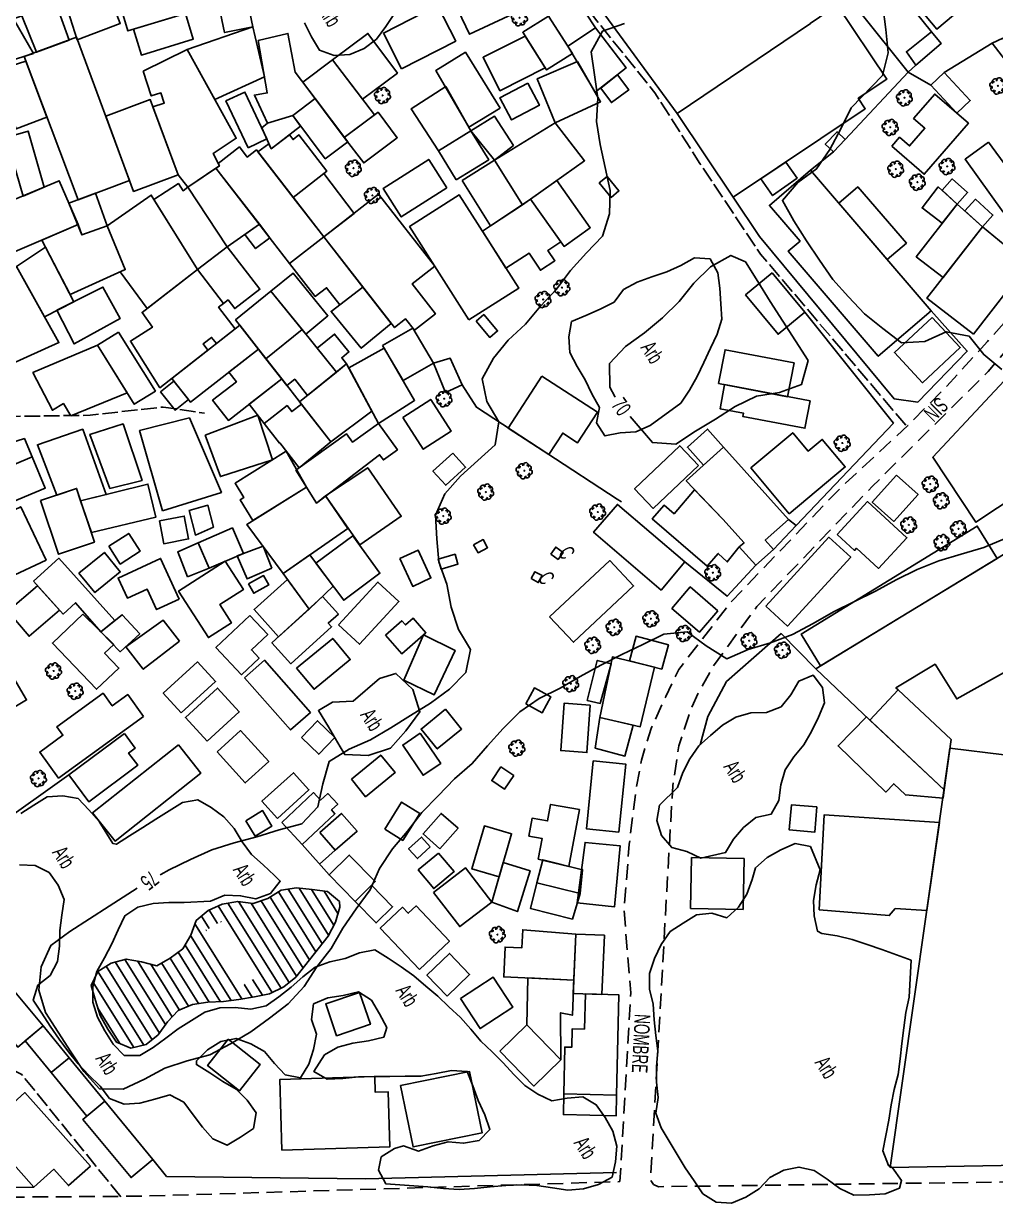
# Model space of a CAD drawing. Header units: millimetres. Extents: x 438774 to 440085, y 7202522 to 7203572.
# Drawn here: x 439204.2 to 439328.7, y 7203256.9 to 7203408 of the extents above; entities that cross this region are included whole.
import ezdxf

# ---------------------------------------------------------------- set-up
doc = ezdxf.new("R2010")
doc.units = ezdxf.units.MM
for name, pattern in [('00', [10, 0, -10]), ('12', [3, 2, -1]), ('17', [2.5, 2, -0.5])]:
    doc.linetypes.add(name, pattern=pattern)
for name, color, linetype in [('0417', 4, 'Continuous'), ('0505', 1, 'Continuous'), ('0506', 1, 'Continuous'), ('0611', 30, 'Continuous'), ('0612', 7, 'Continuous'), ('0623', 30, 'Continuous'), ('0707', 7, 'Continuous'), ('0801', 10, 'Continuous'), ('0803', 160, 'Continuous'), ('1005', 3, 'Continuous'), ('1006', 3, 'Continuous'), ('1007', 3, 'Continuous')]:
    doc.layers.add(name, color=color, linetype=linetype)
doc.styles.add('02', font='swissc.ttf')

# ---------------------------------------------------------------- blocks, each defined once
blk = doc.blocks.new('09')
for p, q in [((-0.04, 0.01), (0.04, 0.01)), ((-0.02, 0.03), (0.02, 0.03)), ((0, 0.05), (0, 0.05)), ((-0.04, -0.01), (0.04, -0.01)), ((-0.02, -0.03), (0.02, -0.03))]:
    blk.add_line(p, q)
for points in [[(-0.61, 0.39), (-0.76, 0.34), (-0.88, 0.27), (-0.97, 0.13), (-1, 0), (-0.96, -0.15), (-0.88, -0.26), (-0.83, -0.31), (-0.73, -0.36), (-0.58, -0.38)], [(-0.12, 0.67), (-0.2, 0.77), (-0.32, 0.84), (-0.46, 0.87), (-0.62, 0.83), (-0.74, 0.77), (-0.81, 0.63), (-0.83, 0.49), (-0.83, 0.42), (-0.79, 0.32), (-0.69, 0.22), (-0.62, 0.16)], [(-0.41, 0.6), (-0.39, 0.72), (-0.35, 0.82), (-0.3, 0.88), (-0.18, 0.96), (-0.03, 1), (0.1, 0.96), (0.24, 0.87), (0.31, 0.75), (0.36, 0.62), (0.37, 0.55)], [(0.11, 0.66), (0.19, 0.71), (0.31, 0.78), (0.42, 0.81), (0.49, 0.81), (0.63, 0.78), (0.76, 0.7), (0.82, 0.58), (0.84, 0.41), (0.81, 0.28), (0.75, 0.16), (0.69, 0.06)], [(0.67, -0.42), (0.8, -0.38), (0.91, -0.29), (0.99, -0.14), (1.01, -0.01), (0.95, 0.14), (0.86, 0.24), (0.8, 0.29), (0.7, 0.32), (0.56, 0.34)], [(-0.14, -0.69), (-0.19, -0.75), (-0.3, -0.83), (-0.4, -0.87), (-0.48, -0.87), (-0.61, -0.83), (-0.74, -0.75), (-0.8, -0.63), (-0.83, -0.47), (-0.79, -0.33), (-0.7, -0.18), (-0.64, -0.12)], [(-0.38, -0.63), (-0.34, -0.76), (-0.26, -0.88), (-0.13, -0.97), (0.01, -1.01), (0.15, -0.97), (0.27, -0.88), (0.32, -0.83), (0.36, -0.73), (0.38, -0.57)], [(0.15, -0.7), (0.32, -0.83), (0.46, -0.87), (0.62, -0.85), (0.74, -0.79), (0.83, -0.66), (0.86, -0.52), (0.86, -0.45), (0.83, -0.34), (0.74, -0.24), (0.67, -0.18)]]:
    blk.add_lwpolyline(points)
blk.add_lwpolyline([(0, -0.05), (-0.05, 0), (0, 0.05), (0.05, 0)], close=True)

msp = doc.modelspace()

# ---------------------------------------------------------------- hatches: boundary and pattern name
at = {"layer": '0417'}
h = msp.add_hatch(dxfattribs=at)
h.set_pattern_fill('LINE', color=256, scale=10, angle=-58, style=0)
h.set_pattern_definition([(302, (-5901522.1453, 3756752.6611), (1.0600601202, 0.6623990803), [])])
h.paths.add_polyline_path([(439229.49, 7203293.03), (439233.94, 7203285.82), (439231.61, 7203284.36), (439227.16, 7203291.58)], flags=16)
h.paths.add_polyline_path([(439243.24, 7203291.15), (439244.17, 7203292.92), (439244.74, 7203294.84), (439244.7, 7203295.57), (439243.16, 7203296.84), (439241.18, 7203297.1), (439239.19, 7203297.33), (439237.21, 7203297.04), (439235.53, 7203295.95), (439233.64, 7203295.31), (439231.66, 7203295.58), (439229.69, 7203295.24), (439227.87, 7203294.42), (439226.33, 7203293.13), (439225.65, 7203291.26), (439224.64, 7203289.53), (439223.02, 7203288.34), (439221.29, 7203287.36), (439219.36, 7203287.87), (439217.38, 7203288.2), (439215.44, 7203287.7), (439213.76, 7203286.61), (439212.9, 7203284.82), (439213.44, 7203282.89), (439214.05, 7203280.98), (439215.03, 7203279.24), (439216.14, 7203277.57), (439217.99, 7203276.8), (439219.94, 7203277.25), (439221.48, 7203278.52), (439222.66, 7203280.15), (439224.03, 7203281.6), (439225.87, 7203282.4), (439227.84, 7203282.69), (439229.84, 7203282.76), (439231.82, 7203283.04), (439233.79, 7203283.35), (439235.75, 7203283.76), (439237.55, 7203284.65), (439239.11, 7203285.9)])

# ---------------------------------------------------------------- linework, layer by layer
at = {"layer": '0417', "linetype": 'Continuous', "flags": 128}
msp.add_lwpolyline([(439243.24, 7203291.15), (439244.17, 7203292.92), (439244.74, 7203294.84), (439244.7, 7203295.57), (439243.16, 7203296.84), (439241.18, 7203297.1), (439239.19, 7203297.33), (439237.21, 7203297.04), (439235.53, 7203295.95), (439233.64, 7203295.31), (439231.66, 7203295.58), (439229.69, 7203295.24), (439227.87, 7203294.42), (439226.33, 7203293.13), (439225.65, 7203291.26), (439224.64, 7203289.53), (439223.02, 7203288.34), (439221.29, 7203287.36), (439219.36, 7203287.87), (439217.38, 7203288.2), (439215.44, 7203287.7), (439213.76, 7203286.61), (439212.9, 7203284.82), (439213.44, 7203282.89), (439214.05, 7203280.98), (439215.03, 7203279.24), (439216.14, 7203277.57), (439217.99, 7203276.8), (439219.94, 7203277.25), (439221.48, 7203278.52), (439222.66, 7203280.15), (439224.03, 7203281.6), (439225.87, 7203282.4), (439227.84, 7203282.69), (439229.84, 7203282.76), (439231.82, 7203283.04), (439233.79, 7203283.35), (439235.75, 7203283.76), (439237.55, 7203284.65), (439239.11, 7203285.9), (439243.24, 7203291.15)], close=True, dxfattribs=at)
at = {"layer": '0417', "linetype": '00', "flags": 128}
msp.add_lwpolyline([(439229.49, 7203293.03), (439233.94, 7203285.82), (439231.61, 7203284.36), (439227.16, 7203291.58), (439229.49, 7203293.03)], close=True, dxfattribs=at)
at = {"layer": '0505', "linetype": 'Continuous', "flags": 128}
for points, elevation in [([(439314.27, 7203410.2), (439314.67, 7203407.23), (439314.94, 7203404.24), (439314.21, 7203401.34), (439310.19, 7203397.19), (439308.89, 7203394.49), (439307.46, 7203391.85), (439305.79, 7203389.36), (439303.36, 7203387.61), (439301.41, 7203385.32), (439302.87, 7203382.71), (439304.47, 7203380.17), (439306.14, 7203377.67), (439307.88, 7203375.22), (439309.85, 7203372.97), (439311.92, 7203370.8), (439314.28, 7203368.94), (439316.66, 7203367.1), (439319.65, 7203367.26), (439322.38, 7203368.51), (439325.33, 7203367.94), (439327.19, 7203365.59), (439329.51, 7203363.68)], 70), ([(439281.2, 7203407.97), (439278.36, 7203407.01), (439276.91, 7203404.37), (439277.35, 7203401.4), (439277.79, 7203398.43), (439277.62, 7203395.44), (439278.08, 7203392.47), (439278.72, 7203389.54), (439279.36, 7203386.61), (439279.26, 7203383.61), (439278.39, 7203380.74), (439276.3, 7203378.6), (439274.29, 7203376.36), (439272.5, 7203373.96), (439270.42, 7203371.79), (439268.52, 7203369.47), (439266.31, 7203367.44), (439264.41, 7203365.13), (439262.95, 7203362.51), (439263.57, 7203359.57), (439265.11, 7203357), (439264.63, 7203354.04), (439262.41, 7203352.02), (439260.17, 7203350.03), (439258.2, 7203347.75), (439256.99, 7203345.02), (439257.16, 7203342.02), (439257.43, 7203339.04), (439258.42, 7203336.2), (439258.99, 7203333.26), (439259.93, 7203330.4), (439261.48, 7203327.83), (439260.87, 7203324.9), (439258.78, 7203322.74), (439256.35, 7203320.98), (439253.8, 7203319.39), (439251.26, 7203317.8), (439248.68, 7203316.27), (439245.93, 7203315.07), (439243.37, 7203313.51), (439242.58, 7203310.62), (439241.93, 7203307.69), (439239.86, 7203305.52), (439236.95, 7203304.77), (439234.09, 7203303.86), (439231.2, 7203303.09), (439228.35, 7203302.17), (439225.6, 7203300.94), (439222.89, 7203299.64), (439221.8, 7203299.05)], 75), ([(439304.71, 7203364.82), (439303.09, 7203367.35), (439301.47, 7203369.87), (439299.85, 7203372.4), (439298.25, 7203374.93), (439296.66, 7203377.48), (439294.82, 7203378.3), (439292.2, 7203376.84), (439290.05, 7203374.74), (439288.19, 7203372.39), (439286.06, 7203370.29), (439283.74, 7203368.37), (439281.3, 7203366.63), (439279.25, 7203364.44), (439279.32, 7203361.44), (439279.95, 7203360.24)], 70), ([(439281.9, 7203357.66), (439284.77, 7203354.32), (439287.77, 7203354.13), (439290.28, 7203355.77), (439292.85, 7203357.32), (439295.37, 7203358.94), (439298.07, 7203360.26), (439301.03, 7203360.73), (439303.85, 7203361.75), (439304.71, 7203364.82)], 70), ([(439218.77, 7203297.28), (439215.22, 7203294.96), (439212.69, 7203293.35), (439210.17, 7203291.72), (439207.74, 7203289.96), (439206.49, 7203287.23), (439206.2, 7203284.24), (439207.05, 7203281.37), (439208.67, 7203278.84), (439210.29, 7203276.32), (439211.94, 7203273.81), (439213.98, 7203271.61), (439216.98, 7203271.56), (439219.71, 7203272.81), (439222.34, 7203274.25), (439225.19, 7203275.17), (439228.1, 7203275.94), (439230.74, 7203277.34), (439233.33, 7203278.87), (439235.75, 7203280.64), (439238.11, 7203282.48), (439240.15, 7203284.69), (439241.79, 7203287.2), (439243.63, 7203289.57), (439245.14, 7203292.16), (439246.82, 7203294.65), (439248.6, 7203297.05), (439249.81, 7203299.81), (439251.48, 7203302.3), (439253.4, 7203304.6), (439255.25, 7203306.96), (439257.33, 7203309.12), (439259.41, 7203311.29), (439261.69, 7203313.23), (439263.65, 7203315.51), (439265.67, 7203317.74), (439267.77, 7203319.86), (439270.24, 7203321.56), (439272.94, 7203322.89), (439275.53, 7203324.39), (439278.15, 7203325.85), (439280.83, 7203327.2), (439283.54, 7203328.49), (439286.23, 7203329.81), (439289.23, 7203330.09), (439291.64, 7203328.31), (439294.27, 7203326.65), (439297.02, 7203327.84), (439299.9, 7203328.67), (439302.7, 7203329.74), (439305.35, 7203331.15), (439307.95, 7203332.64), (439310.65, 7203333.97), (439313.34, 7203335.29), (439315.96, 7203336.75), (439318.65, 7203338.07), (439321.44, 7203339.17), (439324.31, 7203340.06), (439327.19, 7203340.9), (439329.95, 7203342.06)], 75)]:
    msp.add_lwpolyline(points, dxfattribs=dict(at, elevation=elevation))
at = {"layer": '0505', "linetype": '00', "flags": 128}
for points, elevation in [([(439279.95, 7203360.24), (439281.9, 7203357.66)], 70), ([(439221.8, 7203299.05), (439218.77, 7203297.28)], 75)]:
    msp.add_lwpolyline(points, dxfattribs=dict(at, elevation=elevation))
at = {"layer": '0611', "linetype": '12', "flags": 128}
for points in [[(439300.65, 7203549.6), (439332.81, 7203519.57), (439385.74, 7203476.29), (439418.9, 7203449.53), (439419.33, 7203449.01), (439419.53, 7203448.31), (439419.43, 7203447.5), (439405.25, 7203431.26), (439403.64, 7203427.49), (439400.47, 7203422.97), (439397.16, 7203419.83), (439393.79, 7203417.46), (439389.21, 7203414.52), (439367.76, 7203405.37), (439361.74, 7203401.87), (439351.11, 7203395.7), (439347.83, 7203393.37), (439345.42, 7203391.28), (439343.17, 7203388.56), (439337.08, 7203380.24), (439332.12, 7203372.27), (439327.65, 7203367.25), (439322.46, 7203361.57), (439317.48, 7203356.5), (439308.89, 7203348.57), (439294.71, 7203333.8), (439288.14, 7203325.29), (439286.49, 7203321.81), (439284.59, 7203317.74), (439283.36, 7203313.67), (439282.7, 7203310.14), (439281.8, 7203302.92), (439281.13, 7203294.43), (439281.98, 7203283.9), (439280.61, 7203259.71), (439219.54, 7203257.85), (439207.06, 7203257.76), (439113.11, 7203256.92)], [(439449.01, 7203425.46), (439426.17, 7203444.36), (439424.2, 7203444.58), (439422.91, 7203443.88), (439420.13, 7203441.84), (439409.45, 7203430.59), (439408.16, 7203428.19), (439406.66, 7203426.05), (439398.01, 7203418.08), (439390.13, 7203411.9), (439382.42, 7203408.17), (439370.21, 7203403.35), (439359.37, 7203398.01), (439351.56, 7203393.07), (439347.32, 7203389.48), (439344.17, 7203385.67), (439337.6, 7203376.86), (439333.05, 7203369.56), (439327.75, 7203363.43), (439312.91, 7203348.72), (439298.14, 7203333.34), (439296.12, 7203330.6), (439292.55, 7203325.69), (439290.66, 7203322.32), (439289.63, 7203320.04), (439288.15, 7203315.49), (439287.36, 7203310.38), (439284.52, 7203259.91), (439284.89, 7203259.34), (439285.52, 7203259.06), (439349.65, 7203259.94), (439362.8, 7203259.95)]]:
    msp.add_lwpolyline(points, dxfattribs=at)
at = {"layer": '0623', "linetype": '17', "flags": 128}
for points in [[(439317.22, 7203356.54), (439298.6, 7203378.47), (439290.85, 7203390.07), (439285.07, 7203399.12), (439277.48, 7203408.55), (439269.19, 7203419.47), (439262.77, 7203429.93), (439259.25, 7203436.66), (439252.94, 7203452.09), (439251.58, 7203457.58), (439253.05, 7203458.82), (439255.61, 7203460.72), (439256.54, 7203463.4), (439256.97, 7203464.79), (439257.92, 7203465.83), (439262.65, 7203468.75), (439264.41, 7203470.46), (439267.86, 7203474.17)], [(439072.57, 7203321.15), (439073.58, 7203321.66), (439086.34, 7203327.45), (439095.09, 7203331.92), (439103.5, 7203335.65), (439121.45, 7203343.49), (439126.06, 7203345.69), (439139.65, 7203351.69), (439153.29, 7203357.51), (439163.39, 7203359.94), (439172, 7203359.46), (439187.7, 7203359.29), (439203.14, 7203357.68), (439212.76, 7203357.83), (439222.1, 7203358.88), (439227.42, 7203358.08)], [(439216.68, 7203257.77), (439204.02, 7203273.42), (439201.29, 7203274.8), (439198.31, 7203277.07), (439193.84, 7203283.29), (439192.08, 7203286.29), (439190.33, 7203290.33), (439182.86, 7203301.75), (439176.19, 7203310.9), (439164.78, 7203324.31), (439155.59, 7203335.98), (439151.97, 7203341.3), (439165.1, 7203346.13), (439169.56, 7203349.07), (439169.72, 7203352.75), (439168.32, 7203358.61)]]:
    msp.add_lwpolyline(points, dxfattribs=at)
at = {"layer": '0707', "linetype": 'Continuous', "flags": 128}
for points in [[(439267.54, 7203424.33), (439287.91, 7203396.48)], [(439318.47, 7203402.63), (439321.73, 7203405.42), (439320.48, 7203406.91)], [(439322.12, 7203401.69), (439328.28, 7203405.46)], [(439317.53, 7203401.75), (439309.45, 7203393.15)], [(439320.41, 7203400.09), (439317.53, 7203401.75)], [(439305.01, 7203389.22), (439307.95, 7203391.55)], [(439295.12, 7203385.74), (439298.49, 7203380.71), (439315.71, 7203359.94), (439318.73, 7203359.51), (439325.07, 7203366.05), (439320.47, 7203371.19)], [(439303.17, 7203343.73), (439315.61, 7203356.81), (439304.29, 7203371.03)], [(439260.41, 7203361.72), (439262.24, 7203358.85), (439280.23, 7203347.1), (439280.79, 7203346.74)], [(439205.32, 7203352.5), (439204.35, 7203354.85), (439197.12, 7203352.55)], [(439303.17, 7203343.73), (439300.27, 7203340.66)], [(439303.17, 7203343.73), (439302.18, 7203344.49)], [(439298.01, 7203338.62), (439294.32, 7203334.65), (439288.92, 7203339.04)], [(439305.7, 7203325.38), (439301.23, 7203329.88), (439294.23, 7203323.73), (439291.84, 7203319.28), (439290.86, 7203315.63)], [(439192.71, 7203296.76), (439191.23, 7203298.4), (439210.04, 7203311.78)], [(439243.36, 7203298.98), (439239.91, 7203302.89)], [(439242.13, 7203300.37), (439244.52, 7203302.47)], [(439280.16, 7203260.87), (439248.04, 7203260.05), (439222.55, 7203260.37), (439220.81, 7203262.55)], [(439205.57, 7203259.02), (439134.72, 7203258.18)]]:
    msp.add_lwpolyline(points, dxfattribs=at)
at = {"layer": '0801', "linetype": 'Continuous', "flags": 128}
for points in [[(439224.97, 7203409.27), (439217.59, 7203407.04), (439216.08, 7203412.06), (439216.95, 7203412.32), (439216.58, 7203414.39), (439221.7, 7203415.91), (439221.9, 7203415.25), (439227.83, 7203417.04), (439229.13, 7203410.81), (439224.97, 7203409.27)], [(439227.83, 7203417.04), (439229.97, 7203406.81), (439233.6, 7203407.57), (439231.46, 7203417.8), (439227.83, 7203417.04)], [(439210.06, 7203405.86), (439205.91, 7203404.31), (439204, 7203408.95), (439203, 7203411.28), (439202.22, 7203411.04), (439201.53, 7203412.83), (439203.98, 7203413.63), (439203.75, 7203414.17), (439206.67, 7203415.36), (439210.06, 7203405.86)], [(439259.9, 7203409.66), (439269.8, 7203414.32), (439271.24, 7203411.27), (439261.33, 7203406.61), (439259.9, 7203409.66)], [(439311.51, 7203409.27), (439317.53, 7203401.75), (439318.47, 7203402.63), (439317.28, 7203404.37), (439320.48, 7203406.91), (439315.86, 7203412.73), (439311.51, 7203409.27)], [(439194.66, 7203399.87), (439191.88, 7203407.66), (439203, 7203411.28), (439204, 7203408.95), (439202.94, 7203408.59), (439205.51, 7203404.15), (439197.94, 7203401.78), (439198.19, 7203401.12), (439194.66, 7203399.87)], [(439209.9, 7203409.66), (439215.2, 7203411.68), (439216.61, 7203407.96), (439211.11, 7203405.87), (439209.9, 7203409.66)], [(439277.47, 7203407.42), (439273.92, 7203405.09), (439271.45, 7203408.93), (439274.99, 7203411.23), (439277.47, 7203407.42)], [(439318.44, 7203410.5), (439320.57, 7203412.29), (439323.3, 7203409.04), (439321.16, 7203407.26), (439318.44, 7203410.5)], [(439252.63, 7203402.19), (439259.58, 7203405.73), (439257.26, 7203410.29), (439250.31, 7203406.76), (439252.63, 7203402.19)], [(439305.01, 7203407.97), (439287.91, 7203396.48), (439295.12, 7203385.74), (439312.02, 7203397.07), (439311.12, 7203398.41), (439314.76, 7203400.85), (439308.42, 7203410.31), (439304.98, 7203408), (439305.01, 7203407.97)], [(439218.31, 7203407.26), (439224.97, 7203409.27), (439225.97, 7203405.97), (439219.33, 7203403.94), (439218.31, 7203407.26)], [(439271.45, 7203408.93), (439274.54, 7203404.13), (439271.2, 7203402.03), (439268.16, 7203406.86), (439271.45, 7203408.93)], [(439225.19, 7203404.65), (439233.6, 7203407.57), (439235.08, 7203401.14), (439228.75, 7203398.24), (439225.19, 7203404.65)], [(439234.26, 7203405.8), (439235.44, 7203399.1), (439233.8, 7203398.81), (439235.49, 7203395.21), (439238.7, 7203396.19), (439241.58, 7203398.37), (439239.03, 7203401.75), (439238.08, 7203406.72), (439234.26, 7203405.8)], [(439243.8, 7203403.35), (439247.62, 7203398.31), (439252.11, 7203401.64), (439248.34, 7203406.72), (439243.8, 7203403.35)], [(439273.92, 7203405.09), (439277.44, 7203399.17), (439281.4, 7203402.29), (439277.47, 7203407.42), (439273.92, 7203405.09)], [(439211, 7203406.22), (439217.81, 7203387.89), (439211.22, 7203385.42), (439204.3, 7203403.77), (439211, 7203406.22)], [(439268.46, 7203406.37), (439263.08, 7203403.65), (439265.24, 7203399.38), (439271.03, 7203402.3), (439268.46, 7203406.37)], [(439328.28, 7203405.46), (439330.83, 7203402.14), (439331.99, 7203403.02), (439329.64, 7203406.11), (439328.28, 7203405.46)], [(439219.57, 7203401.89), (439220.58, 7203398.7), (439221.82, 7203399.1), (439222.25, 7203397.77), (439220.81, 7203397.31), (439224.02, 7203388.59), (439225.29, 7203387.04), (439229.32, 7203389.75), (439228.52, 7203391.35), (439231.48, 7203393.29), (439225.19, 7203404.65), (439219.57, 7203401.89)], [(439265.26, 7203397.16), (439260.82, 7203404.31), (439257.04, 7203401.97), (439261.26, 7203394.7), (439265.26, 7203397.16)], [(439198.97, 7203401.4), (439204.53, 7203403.16), (439207.23, 7203395.98), (439203.3, 7203394.49), (439202.2, 7203397.38), (439200.46, 7203396.71), (439198.97, 7203401.4)], [(439245.31, 7203393.39), (439239.99, 7203400.47), (439243.8, 7203403.35), (439249.16, 7203396.27), (439245.31, 7203393.39)], [(439275.18, 7203403.1), (439270.02, 7203400.91), (439272.31, 7203395.26), (439278.13, 7203397.97), (439275.18, 7203403.1)], [(439278.15, 7203399.72), (439280.3, 7203401.42), (439281.73, 7203399.47), (439279.51, 7203397.86), (439278.15, 7203399.72)], [(439323.72, 7203396.51), (439320.41, 7203400.09), (439322.12, 7203401.69), (439325.45, 7203398.13), (439323.72, 7203396.51)], [(439233.01, 7203392.06), (439230.16, 7203398.06), (439232.58, 7203399.2), (439235.39, 7203393.2), (439233.01, 7203392.06)], [(439261.52, 7203394.25), (439258.3, 7203399.93), (439253.89, 7203397.07), (439257.35, 7203391.69), (439261.52, 7203394.25)], [(439268.82, 7203400.35), (439265.24, 7203398.47), (439266.73, 7203395.64), (439270.3, 7203397.52), (439268.82, 7203400.35)], [(439315.41, 7203392.28), (439319.56, 7203388.68), (439325.22, 7203395.21), (439320.92, 7203398.95), (439318.21, 7203395.83), (439319.65, 7203394.57), (439317.69, 7203392.3), (439316.4, 7203393.41), (439315.41, 7203392.28)], [(439214.78, 7203396.13), (439218.32, 7203386.48), (439224.02, 7203388.59), (439220.47, 7203398.23), (439214.78, 7203396.13)], [(439238.7, 7203396.19), (439242.86, 7203390.67), (439245.74, 7203392.83), (439241.58, 7203398.37), (439238.7, 7203396.19)], [(439238.7, 7203396.19), (439235.49, 7203395.21), (439234.75, 7203394.64), (439235.95, 7203391.94), (439239.72, 7203394.82), (439238.7, 7203396.19)], [(439245.31, 7203393.39), (439249.63, 7203396.62), (439252.08, 7203393.35), (439247.79, 7203390.14), (439245.31, 7203393.39)], [(439261.52, 7203394.25), (439264.52, 7203390.47), (439266.97, 7203392.38), (439264.54, 7203396.13), (439261.52, 7203394.25)], [(439264.52, 7203390.47), (439268.12, 7203384.76), (439276.07, 7203390.42), (439272.31, 7203395.26), (439264.52, 7203390.47)], [(439204.19, 7203385.87), (439202.01, 7203393.39), (439204.81, 7203394.21), (439206.89, 7203387.02), (439204.19, 7203385.87)], [(439238.75, 7203385.72), (439234.24, 7203391.54), (439235.66, 7203392.59), (439235.95, 7203391.94), (439238.28, 7203393.72), (439238.74, 7203393.13), (439239.5, 7203393.71), (439243.08, 7203389.09), (439238.75, 7203385.72)], [(439259.64, 7203387.97), (439263.81, 7203390.53), (439261.52, 7203394.25), (439257.35, 7203391.69), (439259.64, 7203387.97)], [(439307.95, 7203391.55), (439309.45, 7203393.15), (439308.4, 7203394.13), (439306.9, 7203392.53), (439307.95, 7203391.55)], [(439228.88, 7203389.45), (439238.31, 7203377.27), (439242.68, 7203380.65), (439234.05, 7203391.79), (439232.88, 7203390.87), (439231.88, 7203392.17), (439229.17, 7203390.05), (439229.32, 7203389.75), (439228.88, 7203389.45)], [(439327.8, 7203392.79), (439332.74, 7203386.05), (439329.69, 7203383.84), (439324.79, 7203390.6), (439327.8, 7203392.79)], [(439258.44, 7203386.95), (439252.6, 7203383.21), (439250.27, 7203386.85), (439256.12, 7203390.59), (439258.44, 7203386.95)], [(439260.38, 7203387.86), (439264.04, 7203382.07), (439268.12, 7203384.76), (439264.52, 7203390.47), (439260.38, 7203387.86)], [(439298.64, 7203388.1), (439301.83, 7203390.24), (439303.29, 7203388.18), (439300.15, 7203385.96), (439298.64, 7203388.1)], [(439230.33, 7203379.39), (439225.29, 7203387.04), (439228.88, 7203389.45), (439234.44, 7203382.28), (439230.33, 7203379.39)], [(439238.75, 7203385.72), (439242.68, 7203380.65), (439246.56, 7203383.67), (439242.68, 7203388.78), (439238.75, 7203385.72)], [(439278.97, 7203388.39), (439280.47, 7203386.55), (439279.46, 7203385.72), (439277.95, 7203387.57), (439278.97, 7203388.39)], [(439305.01, 7203389.22), (439320.47, 7203371.19), (439313.68, 7203365.38), (439302.15, 7203378.84), (439303.66, 7203380.13), (439299.75, 7203384.7), (439305.01, 7203389.22)], [(439211.24, 7203382.23), (439200.44, 7203377.64), (439198.01, 7203383.34), (439208.81, 7203387.84), (439211.24, 7203382.23)], [(439226.52, 7203376.47), (439220.93, 7203385.46), (439224.06, 7203387.48), (439224.66, 7203386.57), (439225.29, 7203387.04), (439230.33, 7203379.39), (439226.52, 7203376.47)], [(439269.13, 7203385.47), (439273.45, 7203379.45), (439276.8, 7203381.83), (439272.52, 7203387.89), (439269.13, 7203385.47)], [(439314.84, 7203377.76), (439308.64, 7203384.98), (439311.05, 7203387.06), (439317.28, 7203379.86), (439314.84, 7203377.76)], [(439321.88, 7203382.4), (439323.8, 7203384.86), (439321.36, 7203387.06), (439319.29, 7203384.37), (439321.88, 7203382.4)], [(439323.8, 7203384.86), (439321.85, 7203386.63), (439323.14, 7203388.09), (439325.11, 7203386.33), (439323.8, 7203384.86)], [(439213.45, 7203386.24), (439210.04, 7203384.98), (439211.71, 7203380.91), (439214.95, 7203382.07), (439213.45, 7203386.24)], [(439226.52, 7203376.47), (439220.07, 7203371.49), (439216.63, 7203376.19), (439217.26, 7203376.48), (439214.95, 7203382.07), (439220.58, 7203386.02), (439226.52, 7203376.47)], [(439242.68, 7203380.65), (439251.74, 7203369.05), (439253.16, 7203370.17), (439254.31, 7203368.73), (439256.98, 7203370.82), (439253.98, 7203374.65), (439256.89, 7203376.92), (439249.69, 7203386.12), (439242.68, 7203380.65)], [(439261.26, 7203370.03), (439253.66, 7203381.99), (439260.02, 7203386.04), (439267.64, 7203374.08), (439261.26, 7203370.03)], [(439262.99, 7203381.38), (439266, 7203376.64), (439268.97, 7203378.59), (439270.42, 7203376.39), (439272.27, 7203377.61), (439271.39, 7203378.94), (439273.02, 7203380.03), (439269.13, 7203385.47), (439262.99, 7203381.38)], [(439327.02, 7203381.96), (439324.76, 7203384), (439326.12, 7203385.49), (439328.37, 7203383.45), (439327.02, 7203381.96)], [(439327.02, 7203381.96), (439321.98, 7203375.47), (439318.55, 7203378.11), (439323.8, 7203384.86), (439327.02, 7203381.96)], [(439234.44, 7203382.28), (439235.79, 7203380.53), (439233.95, 7203379.16), (439232.59, 7203380.98), (439234.44, 7203382.28)], [(439206.58, 7203380.26), (439210.2, 7203373.29), (439217.26, 7203376.48), (439214.95, 7203382.07), (439211.71, 7203380.91), (439211.24, 7203382.23), (439206.58, 7203380.26)], [(439325.89, 7203368.19), (439332.83, 7203377.17), (439327.02, 7203381.96), (439319.91, 7203372.81), (439325.89, 7203368.19)], [(439207.04, 7203379.36), (439210.68, 7203372.36), (439206.91, 7203370.43), (439203.32, 7203376.86), (439207.04, 7203379.36)], [(439230.33, 7203379.39), (439234.5, 7203373.95), (439231.29, 7203371.49), (439230.43, 7203372.59), (439229.83, 7203372.14), (439226.52, 7203376.47), (439230.33, 7203379.39)], [(439238.31, 7203377.27), (439242.68, 7203380.65), (439247.7, 7203374.23), (439244.74, 7203371.97), (439243.04, 7203374.16), (439241.59, 7203373.04), (439238.31, 7203377.27)], [(439203.32, 7203376.86), (439208.76, 7203367.12), (439202.46, 7203364.29), (439200.45, 7203368.97), (439202.86, 7203370.21), (439200.69, 7203374.63), (439203.32, 7203376.86)], [(439226.52, 7203376.47), (439229.83, 7203372.14), (439229.22, 7203371.66), (439231.35, 7203368.9), (439228.94, 7203367), (439228.32, 7203367.8), (439227.22, 7203366.96), (439227.85, 7203366.14), (439221.7, 7203361.34), (439217.92, 7203367.32), (439220.73, 7203369.09), (439219.41, 7203370.99), (439226.52, 7203376.47)], [(439235.92, 7203373.71), (439240.37, 7203368.22), (439243.22, 7203370.56), (439238.76, 7203376.03), (439235.92, 7203373.71)], [(439300.11, 7203376.07), (439304.29, 7203371.03), (439300.86, 7203368.2), (439296.69, 7203373.23), (439300.11, 7203376.07)], [(439208.52, 7203371.27), (439214.4, 7203374.23), (439216.61, 7203370.22), (439210.7, 7203366.96), (439208.52, 7203371.27)], [(439235.28, 7203365.06), (439231.38, 7203370.04), (439235.92, 7203373.71), (439239.9, 7203368.79), (439235.28, 7203365.06)], [(439247.7, 7203374.23), (439251.33, 7203369.58), (439247.48, 7203366.41), (439243.61, 7203371.11), (439247.7, 7203374.23)], [(439262.18, 7203369.89), (439263.93, 7203367.8), (439264.93, 7203368.63), (439263.17, 7203370.72), (439262.18, 7203369.89)], [(439320.58, 7203370.35), (439324.17, 7203366.5), (439319.34, 7203361.99), (439315.75, 7203365.85), (439320.58, 7203370.35)], [(439231.92, 7203369.35), (439223.24, 7203362.52), (439225.6, 7203359.51), (439234.31, 7203366.3), (439231.92, 7203369.35)], [(439239.9, 7203368.79), (439235.28, 7203365.06), (439237.95, 7203361.64), (439238.97, 7203362.44), (439240.6, 7203360.36), (439244.3, 7203363.36), (439239.9, 7203368.79)], [(439250.2, 7203366.75), (439252.86, 7203362.26), (439256.75, 7203364.51), (439254.09, 7203368.99), (439250.2, 7203366.75)], [(439216.4, 7203368.48), (439221.12, 7203360.92), (439218.41, 7203359.23), (439213.69, 7203366.79), (439216.4, 7203368.48)], [(439241.82, 7203366.42), (439244.3, 7203363.36), (439245.61, 7203364.42), (439244.99, 7203365.19), (439245.9, 7203365.93), (439244.06, 7203368.22), (439241.82, 7203366.42)], [(439213.69, 7203366.79), (439205.43, 7203363.28), (439207.93, 7203358.47), (439209.34, 7203359.33), (439210.29, 7203357.76), (439217.5, 7203360.69), (439213.69, 7203366.79)], [(439234.31, 7203366.3), (439230.53, 7203363.36), (439231.49, 7203362.12), (439228.45, 7203359.75), (439230.47, 7203357.16), (439237.29, 7203362.48), (439234.31, 7203366.3)], [(439245.91, 7203363.89), (439249.67, 7203356.77), (439254.3, 7203359.72), (439250.4, 7203366.42), (439245.91, 7203363.89)], [(439293.24, 7203361.9), (439302.07, 7203360.2), (439302.9, 7203364.52), (439294.06, 7203366.21), (439293.24, 7203361.9)], [(439334.07, 7203366.78), (439320.65, 7203352.44), (439326.19, 7203344.13), (439331.71, 7203347.8), (439330.33, 7203349.88), (439331.29, 7203350.51), (439333.69, 7203346.91), (439336.59, 7203348.84), (439333.53, 7203353.43), (439333.93, 7203353.7), (439335.04, 7203352.04), (439340.5, 7203355.68), (439334.07, 7203366.78)], [(439245.61, 7203364.42), (439239.59, 7203359.54), (439243.59, 7203354.41), (439248.84, 7203358.34), (439245.61, 7203364.42)], [(439256.75, 7203364.51), (439258.27, 7203360.74), (439260.41, 7203361.72), (439258.86, 7203365.14), (439256.75, 7203364.51)], [(439270.6, 7203362.82), (439277.72, 7203358.21), (439275.18, 7203354.31), (439273.28, 7203355.54), (439271.51, 7203352.79), (439266.31, 7203356.19), (439270.6, 7203362.82)], [(439223.5, 7203362.2), (439225.35, 7203359.84), (439223.65, 7203358.48), (439221.78, 7203360.82), (439223.5, 7203362.2)], [(439237.29, 7203362.48), (439233.14, 7203359.24), (439235.05, 7203356.78), (439237.99, 7203359.07), (439238.59, 7203358.29), (439239.82, 7203359.25), (439237.29, 7203362.48)], [(439293.99, 7203361.76), (439304.94, 7203359.66), (439304.29, 7203356.16), (439296.36, 7203357.65), (439296.44, 7203358.09), (439293.42, 7203358.65), (439293.99, 7203361.76)], [(439252.79, 7203357.54), (439255.42, 7203353.47), (439259.01, 7203355.79), (439256.37, 7203359.86), (439252.79, 7203357.54)], [(439235.05, 7203356.78), (439237.99, 7203359.07), (439238.59, 7203358.29), (439239.82, 7203359.25), (439243.59, 7203354.41), (439239.53, 7203351.09), (439237.04, 7203354.3), (439237.01, 7203354.27), (439235.05, 7203356.78)], [(439215.27, 7203348.43), (439219.42, 7203349.48), (439216.98, 7203356.72), (439212.74, 7203355.38), (439215.27, 7203348.43)], [(439222.01, 7203345.61), (439219.1, 7203355.87), (439225.48, 7203357.48), (439229.58, 7203347.95), (439222.01, 7203345.61)], [(439227.5, 7203355.29), (439234.22, 7203357.85), (439236.12, 7203352.13), (439229.45, 7203349.97), (439227.5, 7203355.29)], [(439241.73, 7203346.59), (439249.83, 7203352.76), (439250.31, 7203352.1), (439252.11, 7203353.4), (439249.67, 7203356.77), (439246.36, 7203354.37), (439245.58, 7203355.45), (439239.11, 7203350.79), (439241.73, 7203346.59)], [(439208.49, 7203347.61), (439211.02, 7203348.46), (439211.55, 7203346.88), (439214.82, 7203347.68), (439211.81, 7203356.04), (439206.02, 7203354.06), (439208.49, 7203347.61)], [(439291.32, 7203351.44), (439293.87, 7203353.74), (439291.83, 7203356.06), (439289.25, 7203353.74), (439291.32, 7203351.44)], [(439302.29, 7203345.21), (439297.37, 7203351.09), (439302.73, 7203355.59), (439304.7, 7203353.23), (439306.5, 7203354.74), (439309.45, 7203351.21), (439302.29, 7203345.21)], [(439290.67, 7203351.4), (439284.86, 7203345.89), (439282.47, 7203348.42), (439288.26, 7203353.93), (439290.67, 7203351.4)], [(439302.18, 7203344.49), (439293.87, 7203353.74), (439289.1, 7203349.45), (439293.79, 7203344.52), (439296.49, 7203341.5), (439295.89, 7203340.98), (439298.01, 7203338.62), (439300.27, 7203340.66), (439299.21, 7203341.84), (439302.18, 7203344.49)], [(439196.1, 7203343.91), (439207.01, 7203348.51), (439205.32, 7203352.5), (439198.38, 7203349.58), (439197.12, 7203352.55), (439189.8, 7203349.47), (439192.14, 7203343.92), (439195.51, 7203345.34), (439196.1, 7203343.91)], [(439240.46, 7203348.61), (439233.61, 7203344.35), (439231.96, 7203346.99), (439232.46, 7203347.3), (439231.32, 7203349.13), (439237.86, 7203353.25), (439240.46, 7203348.61)], [(439259.19, 7203352.98), (439256.65, 7203350.66), (439258.29, 7203348.86), (439260.84, 7203351.18), (439259.19, 7203352.98)], [(439242.91, 7203347.49), (439247.28, 7203341.22), (439252.59, 7203344.89), (439248.32, 7203351.1), (439242.91, 7203347.49)], [(439316.02, 7203350.16), (439312.91, 7203346.72), (439315.66, 7203344.23), (439318.77, 7203347.67), (439316.02, 7203350.16)], [(439206.41, 7203346.91), (439208.71, 7203340.04), (439213.32, 7203341.58), (439211.02, 7203348.46), (439206.41, 7203346.91)], [(439211.55, 7203346.88), (439220.17, 7203349.01), (439221.19, 7203344.8), (439212.92, 7203342.8), (439211.55, 7203346.88)], [(439240.46, 7203348.61), (439232.84, 7203343.86), (439237.46, 7203337.57), (439245.78, 7203343.34), (439242.91, 7203347.49), (439241.73, 7203346.59), (439240.46, 7203348.61)], [(439295.89, 7203340.98), (439296.49, 7203341.5), (439293.79, 7203344.52), (439290.16, 7203348.27), (439287.53, 7203345.21), (439286.25, 7203346.31), (439284.75, 7203344.57), (439291.79, 7203338.51), (439293.19, 7203340.13), (439294.34, 7203339.06), (439295.89, 7203340.98)], [(439199.14, 7203343.88), (439202.38, 7203337.04), (439207.12, 7203339.29), (439203.89, 7203346.11), (439199.14, 7203343.88)], [(439225.44, 7203345.64), (439226.25, 7203342.49), (439228.56, 7203343.5), (439227.85, 7203346.31), (439225.44, 7203345.64)], [(439288.92, 7203339.04), (439280.29, 7203346.42), (439277.23, 7203342.84), (439285.87, 7203335.45), (439288.92, 7203339.04)], [(439308.43, 7203342.56), (439312.32, 7203346.77), (439317.34, 7203342.14), (439313.7, 7203338.22), (439310.9, 7203340.81), (439310.64, 7203340.52), (439308.43, 7203342.56)], [(439221.63, 7203344.29), (439224.81, 7203344.91), (439225.38, 7203341.99), (439222.2, 7203341.38), (439221.63, 7203344.29)], [(439228, 7203338.25), (439232.41, 7203340.12), (439230.98, 7203343.41), (439226.59, 7203341.49), (439228, 7203338.25)], [(439306.3, 7203325.75), (439328.9, 7203339.5), (439326.36, 7203343.64), (439303.81, 7203329.82), (439306.3, 7203325.75)], [(439312.62, 7203318.81), (439305.7, 7203325.38), (439336.14, 7203343.91), (439343.42, 7203332.47), (439323.74, 7203321.51), (439320.96, 7203325.94), (439315.95, 7203322.92), (439316.22, 7203322.66), (439312.62, 7203318.81)], [(439215.16, 7203341.06), (439216.62, 7203338.78), (439219.18, 7203340.43), (439217.71, 7203342.7), (439215.16, 7203341.06)], [(439225.25, 7203337.15), (439228, 7203338.25), (439226.59, 7203341.49), (439223.98, 7203340.35), (439225.25, 7203337.15)], [(439241.68, 7203338.9), (439245.24, 7203334.14), (439249.87, 7203337.6), (439246.41, 7203342.41), (439241.68, 7203338.9)], [(439299.29, 7203333.37), (439307.37, 7203342.2), (439310.15, 7203339.66), (439302.07, 7203330.83), (439299.29, 7203333.37)], [(439211.33, 7203337.62), (439214.59, 7203340.26), (439216.62, 7203337.76), (439213.37, 7203335.12), (439211.33, 7203337.62)], [(439236.03, 7203338.23), (439232.85, 7203336.87), (439231.59, 7203339.81), (439234.9, 7203341.06), (439236.03, 7203338.23)], [(439252.43, 7203339.48), (439254.07, 7203335.92), (439256.4, 7203337), (439254.77, 7203340.55), (439252.43, 7203339.48)], [(439205.5, 7203336.58), (439209.29, 7203332.38), (439210.9, 7203333.83), (439214.13, 7203330.09), (439215.93, 7203331.54), (439208.75, 7203339.51), (439205.5, 7203336.58)], [(439224.18, 7203334.3), (439221.78, 7203339.5), (439216.34, 7203336.98), (439217.54, 7203334.41), (439220.06, 7203335.57), (439221.27, 7203332.95), (439224.18, 7203334.3)], [(439230.07, 7203339.15), (439224.09, 7203335.32), (439227.91, 7203329.36), (439230.86, 7203331.24), (439229.36, 7203333.59), (439232.39, 7203335.51), (439230.07, 7203339.15)], [(439237.46, 7203337.57), (439240.82, 7203332.99), (439243.89, 7203335.96), (439240.88, 7203339.95), (439237.46, 7203337.57)], [(439271.6, 7203332.03), (439279.32, 7203339.23), (439282.36, 7203335.97), (439274.65, 7203328.76), (439271.6, 7203332.03)], [(439233.05, 7203336.25), (439234.97, 7203337.31), (439235.64, 7203336.11), (439233.72, 7203335.04), (439233.05, 7203336.25)], [(439208.86, 7203332.86), (439206.04, 7203335.98), (439202.22, 7203332.73), (439204.95, 7203329.53), (439208.86, 7203332.86)], [(439240.82, 7203332.99), (439236.9, 7203329.47), (439233.76, 7203332.98), (439238.04, 7203336.78), (439240.82, 7203332.99)], [(439244.56, 7203331.01), (439249.61, 7203336.47), (439252.31, 7203333.97), (439247.27, 7203328.51), (439244.56, 7203331.01)], [(439293.14, 7203332.8), (439289.61, 7203335.84), (439287.25, 7203333.09), (439290.77, 7203330.05), (439293.14, 7203332.8)], [(439242.51, 7203334.64), (439236.05, 7203328.7), (439238.45, 7203326.02), (439243.69, 7203330.74), (439243.26, 7203331.21), (439244.55, 7203332.37), (439242.51, 7203334.64)], [(439211.81, 7203332.36), (439215.78, 7203328.47), (439214.62, 7203327.37), (439216.44, 7203325.46), (439213.6, 7203322.74), (439207.94, 7203328.66), (439211.81, 7203332.36)], [(439214.13, 7203330.09), (439216.63, 7203327.56), (439219.11, 7203329.85), (439216.87, 7203332.28), (439214.13, 7203330.09)], [(439224.21, 7203328.9), (439219.57, 7203325.31), (439217.32, 7203328.2), (439222.13, 7203331.59), (439224.21, 7203328.9)], [(439233.23, 7203332.19), (439228.86, 7203328.1), (439232.14, 7203324.61), (439234.4, 7203326.74), (439233.42, 7203327.79), (439235.51, 7203329.76), (439233.23, 7203332.19)], [(439250.58, 7203329.68), (439252.66, 7203331.52), (439253.15, 7203330.98), (439254.13, 7203331.84), (439255.76, 7203329.99), (439252.69, 7203327.28), (439250.58, 7203329.68)], [(439255.46, 7203329.73), (439252.93, 7203323.92), (439256.83, 7203322.05), (439259.52, 7203327.7), (439255.46, 7203329.73)], [(439281.84, 7203326.37), (439285.96, 7203325.32), (439286.8, 7203328.42), (439282.68, 7203329.53), (439281.84, 7203326.37)], [(439239.2, 7203325.46), (439243.83, 7203329.26), (439246.07, 7203326.55), (439241.44, 7203322.74), (439239.2, 7203325.46)], [(439232.54, 7203324.21), (439238.43, 7203317.54), (439240.97, 7203319.79), (439235.1, 7203326.46), (439232.54, 7203324.21)], [(439278.08, 7203320.92), (439279.47, 7203326), (439277.69, 7203326.43), (439276.42, 7203321.32), (439278.08, 7203320.92)], [(439285.03, 7203325.56), (439283.21, 7203317.95), (439278.02, 7203319.12), (439279.65, 7203326.89), (439285.03, 7203325.56)], [(439201.78, 7203326.21), (439204.62, 7203321.38), (439200.6, 7203319.01), (439197.76, 7203323.85), (439201.78, 7203326.21)], [(439224.41, 7203319.71), (439222.12, 7203322.23), (439226.52, 7203326.24), (439228.82, 7203323.72), (439224.41, 7203319.71)], [(439219.59, 7203319.27), (439208.73, 7203311.38), (439206.32, 7203314.71), (439209.28, 7203316.85), (439208.49, 7203317.93), (439214.42, 7203322.24), (439215.6, 7203320.62), (439217.57, 7203322.06), (439219.59, 7203319.27)], [(439227.73, 7203316.1), (439224.96, 7203319.15), (439229.08, 7203322.9), (439231.85, 7203319.84), (439227.73, 7203316.1)], [(439268.55, 7203320.87), (439270.66, 7203319.73), (439271.77, 7203321.76), (439269.65, 7203322.91), (439268.55, 7203320.87)], [(439312.62, 7203318.81), (439316.22, 7203322.66), (439323, 7203316.33), (439322.13, 7203309.88), (439312.62, 7203318.81)], [(439276.81, 7203320.72), (439276.37, 7203314.65), (439273.03, 7203314.9), (439273.46, 7203320.96), (439276.81, 7203320.72)], [(439258.25, 7203320.18), (439255.15, 7203317.64), (439257.21, 7203315.12), (439260.32, 7203317.65), (439258.25, 7203320.18)], [(439278.02, 7203319.12), (439282.31, 7203318.15), (439281.25, 7203314.2), (439277.44, 7203315.22), (439278.02, 7203319.12)], [(439322.13, 7203309.88), (439312.17, 7203319.23), (439308.54, 7203315.49), (439314.63, 7203309.58), (439315.67, 7203310.66), (439317.15, 7203309.22), (439321.98, 7203308.8), (439322.13, 7203309.88)], [(439229.01, 7203314.73), (439232.63, 7203310.75), (439235.63, 7203313.49), (439232.01, 7203317.46), (439229.01, 7203314.73)], [(439239.81, 7203316.58), (439242.03, 7203314.42), (439244.1, 7203316.56), (439241.87, 7203318.72), (439239.81, 7203316.58)], [(439217.15, 7203317.07), (439210.04, 7203311.78), (439212.58, 7203308.35), (439218.86, 7203313.01), (439217.69, 7203314.57), (439218.53, 7203315.21), (439217.15, 7203317.07)], [(439255.04, 7203317.13), (439257.65, 7203313.25), (439255.4, 7203311.73), (439252.79, 7203315.61), (439255.04, 7203317.13)], [(439224.06, 7203315.64), (439213.07, 7203306.92), (439215.95, 7203303.31), (439226.94, 7203312.02), (439224.06, 7203315.64)], [(439246.21, 7203311.25), (439249.98, 7203314.33), (439251.82, 7203312.07), (439248.04, 7203308.99), (439246.21, 7203311.25)], [(439322.86, 7203315.22), (439315.2, 7203261.54), (439336.55, 7203261.89), (439343.72, 7203312.63), (439322.86, 7203315.22)], [(439267.01, 7203311.7), (439265.84, 7203309.96), (439264.19, 7203311.06), (439265.36, 7203312.81), (439267.01, 7203311.7)], [(439277.19, 7203313.58), (439276.31, 7203304.9), (439280.46, 7203304.47), (439281.35, 7203313.17), (439277.19, 7203313.58)], [(439236.74, 7203306.22), (439234.77, 7203308.4), (439238.79, 7203312.05), (439240.77, 7203309.88), (439236.74, 7203306.22)], [(439237.29, 7203305.71), (439239.91, 7203302.89), (439244.11, 7203306.81), (439243.67, 7203307.29), (439244.47, 7203308.03), (439243.19, 7203309.4), (439242.28, 7203308.55), (439241.37, 7203309.51), (439237.29, 7203305.71)], [(439250.48, 7203304.84), (439252.65, 7203308.3), (439254.96, 7203306.84), (439252.79, 7203303.39), (439250.48, 7203304.84)], [(439242.16, 7203304.43), (439244.94, 7203306.86), (439246.94, 7203304.57), (439244.16, 7203302.15), (439242.16, 7203304.43)], [(439257.56, 7203302.33), (439255.39, 7203304.23), (439257.7, 7203306.86), (439259.87, 7203304.95), (439257.56, 7203302.33)], [(439274.08, 7203300.07), (439275.41, 7203307.34), (439271.72, 7203308.01), (439271.33, 7203305.89), (439269.35, 7203306.24), (439268.94, 7203303.96), (439270.63, 7203303.66), (439270.15, 7203301.01), (439274.08, 7203300.07)], [(439305.82, 7203307.68), (439305.56, 7203304.47), (439302.29, 7203304.74), (439302.55, 7203307.94), (439305.82, 7203307.68)], [(439265.12, 7203298.73), (439266.72, 7203304.24), (439263.25, 7203305.25), (439261.65, 7203299.74), (439265.12, 7203298.73)], [(439321.54, 7203305.71), (439306.75, 7203306.66), (439306.13, 7203294.53), (439315.09, 7203293.78), (439315.85, 7203294.69), (439319.92, 7203294.41), (439321.54, 7203305.71)], [(439256.32, 7203302.57), (439254.67, 7203301.06), (439253.53, 7203302.3), (439255.18, 7203303.82), (439256.32, 7203302.57)], [(439275.14, 7203295.4), (439276.15, 7203303.15), (439280.65, 7203302.7), (439279.89, 7203294.88), (439275.14, 7203295.4)], [(439246.69, 7203295.57), (439243.36, 7203298.98), (439245.95, 7203301.52), (439249.28, 7203298.12), (439246.69, 7203295.57)], [(439257.38, 7203301.78), (439259.36, 7203299.4), (439256.76, 7203297.23), (439254.77, 7203299.61), (439257.38, 7203301.78)], [(439275.52, 7203296.59), (439269.97, 7203297.98), (439270.72, 7203300.91), (439275.81, 7203299.63), (439275.52, 7203296.59)], [(439289.77, 7203301.19), (439289.64, 7203294.7), (439296.38, 7203294.57), (439296.5, 7203301.06), (439289.77, 7203301.19)], [(439256.75, 7203296.74), (439260.1, 7203292.36), (439264.19, 7203295.49), (439260.84, 7203299.87), (439256.75, 7203296.74)], [(439264.19, 7203295.49), (439265.66, 7203300.57), (439269.09, 7203299.52), (439267.48, 7203294.28), (439264.19, 7203295.49)], [(439275.52, 7203296.59), (439269.97, 7203297.98), (439269.13, 7203294.69), (439274.51, 7203293.32), (439275.52, 7203296.59)], [(439246.69, 7203295.57), (439249.38, 7203292.83), (439251.5, 7203294.91), (439248.8, 7203297.66), (439246.69, 7203295.57)], [(439254.93, 7203286.87), (439249.92, 7203292.17), (439252.76, 7203294.85), (439253.5, 7203294.07), (439254.49, 7203295), (439258.76, 7203290.49), (439254.93, 7203286.87)], [(439274.94, 7203291.41), (439274.69, 7203285.52), (439265.72, 7203285.93), (439265.89, 7203289.73), (439268.04, 7203289.63), (439268.15, 7203291.95), (439274.94, 7203291.41)], [(439274.94, 7203291.41), (439274.63, 7203283.81), (439278.28, 7203283.69), (439278.62, 7203291.25), (439274.94, 7203291.41)], [(439258.46, 7203283.46), (439255.88, 7203286.13), (439258.77, 7203288.93), (439261.36, 7203286.25), (439258.46, 7203283.46)], [(439260.2, 7203283.14), (439262.69, 7203279.31), (439266.89, 7203282.05), (439264.39, 7203285.88), (439260.2, 7203283.14)], [(439274.69, 7203285.52), (439274.52, 7203281.02), (439273, 7203281.33), (439273.02, 7203275.3), (439268.67, 7203279.77), (439268.81, 7203285.79), (439274.69, 7203285.52)], [(439206.75, 7203279.65), (439202.26, 7203285.03), (439197.83, 7203281.34), (439200.9, 7203277.64), (439202.08, 7203278.63), (439203.49, 7203276.93), (439206.75, 7203279.65)], [(439247.26, 7203283.94), (439248.65, 7203279.87), (439244.32, 7203278.38), (439242.93, 7203282.46), (439247.26, 7203283.94)], [(439276.21, 7203283.75), (439280.46, 7203283.63), (439280.18, 7203270.8), (439273.42, 7203270.95), (439273.54, 7203276.94), (439274.44, 7203276.92), (439274.49, 7203279.28), (439276.05, 7203279.25), (439276.21, 7203283.75)], [(439210.08, 7203275.58), (439207.76, 7203273.68), (439204.45, 7203277.73), (439206.75, 7203279.65), (439210.08, 7203275.58)], [(439265.23, 7203276.42), (439269.58, 7203271.94), (439273.02, 7203275.3), (439268.67, 7203279.77), (439265.23, 7203276.42)], [(439230.45, 7203277.93), (439234.54, 7203274.7), (439231.88, 7203271.33), (439227.8, 7203274.57), (439230.45, 7203277.93)], [(439214.64, 7203270.02), (439210.08, 7203275.58), (439207.76, 7203273.68), (439212.33, 7203268.1), (439214.64, 7203270.02)], [(439252.52, 7203272.03), (439254.11, 7203264.15), (439262.95, 7203265.94), (439261.36, 7203273.81), (439252.52, 7203272.03)], [(439237.33, 7203263.76), (439237.06, 7203272.8), (439249.21, 7203273.16), (439249.27, 7203271.16), (439250.94, 7203271.2), (439251.15, 7203264.18), (439237.33, 7203263.76)], [(439199.05, 7203266.32), (439205.57, 7203259.02), (439208.13, 7203261.3), (439209.99, 7203259.21), (439212.79, 7203261.71), (439204.41, 7203271.11), (439199.05, 7203266.32)], [(439220.81, 7203262.55), (439214.64, 7203270.02), (439211.83, 7203267.68), (439218, 7203260.23), (439220.81, 7203262.55)]]:
    msp.add_lwpolyline(points, close=True, dxfattribs=at)
at = {"layer": '0803', "linetype": 'Continuous', "flags": 128}
for points in [[(439261.87, 7203341.24), (439263.09, 7203341.9), (439263.65, 7203340.87), (439262.44, 7203340.22), (439261.87, 7203341.24)], [(439257.33, 7203339.41), (439259.49, 7203340.04), (439259.86, 7203338.77), (439257.7, 7203338.14), (439257.33, 7203339.41)], [(439271.74, 7203340.06), (439272.68, 7203339.38), (439273.33, 7203340.27), (439272.39, 7203340.96), (439271.74, 7203340.06)], [(439269.24, 7203336.91), (439270.15, 7203336.41), (439270.63, 7203337.3), (439269.71, 7203337.8), (439269.24, 7203336.91)], [(439232.71, 7203305.9), (439234.85, 7203307.21), (439236.05, 7203305.24), (439233.9, 7203303.94), (439232.71, 7203305.9)], [(439280.18, 7203270.8), (439273.42, 7203270.95), (439273.36, 7203268.29), (439280.13, 7203268.15), (439280.18, 7203270.8)]]:
    msp.add_lwpolyline(points, close=True, dxfattribs=at)
at = {"layer": '1005'}
for points in [[(439251.75, 7203409.25), (439250.62, 7203407.6), (439249.45, 7203405.98), (439247.85, 7203404.77), (439246, 7203404.01), (439244.01, 7203403.88), (439242.13, 7203404.56), (439241.1, 7203406.28), (439240.21, 7203408.06)], [(439203.87, 7203306.84), (439205.56, 7203307.91), (439207.25, 7203308.97), (439209.26, 7203309.09), (439211.22, 7203308.76), (439212.59, 7203307.31), (439213.94, 7203305.83), (439215.69, 7203302.98), (439216.13, 7203302.9), (439217.81, 7203303.99), (439219.5, 7203305.06), (439221.19, 7203306.12), (439222.89, 7203307.18), (439224.58, 7203308.24), (439226.55, 7203308.61), (439228.27, 7203307.6), (439229.89, 7203306.43), (439231.2, 7203304.92), (439232.24, 7203303.2), (439233.41, 7203301.59), (439234.92, 7203300.28), (439236.38, 7203298.91), (439237.11, 7203298.18), (439235.84, 7203296.62), (439233.98, 7203295.9), (439232.02, 7203296.31), (439230.02, 7203296.39), (439228.18, 7203295.61), (439224.82, 7203295.46), (439222.82, 7203295.46), (439220.83, 7203295.31), (439218.87, 7203294.87), (439217.2, 7203293.76), (439216.37, 7203291.95), (439215.53, 7203290.14), (439214.62, 7203288.35), (439213.64, 7203286.61), (439213.1, 7203284.69), (439213.13, 7203282.68), (439213.72, 7203280.77), (439214.63, 7203279), (439215.73, 7203277.33), (439217.11, 7203275.88), (439219.11, 7203275.88), (439220.83, 7203276.9), (439222.45, 7203278.07), (439224.04, 7203279.29), (439225.74, 7203280.35), (439227.44, 7203281.4), (439229.35, 7203281.98), (439231.35, 7203282), (439233.34, 7203281.81), (439235.3, 7203282.23), (439236.93, 7203283.39), (439238.52, 7203284.61), (439240.01, 7203285.93), (439241.58, 7203287.17), (439243.46, 7203287.87), (439245.41, 7203288.28), (439247.27, 7203289.02), (439249.23, 7203289.4), (439250.93, 7203288.34), (439252.59, 7203287.22), (439254.2, 7203286.04), (439255.74, 7203284.75), (439257.27, 7203283.47), (439258.71, 7203282.08), (439260.18, 7203280.73), (439261.51, 7203279.23), (439262.79, 7203277.7), (439264.26, 7203276.34), (439265.67, 7203274.93), (439267, 7203273.43), (439268.41, 7203272.02), (439270.07, 7203270.89), (439271.88, 7203270.05), (439273.85, 7203270.41), (439275.84, 7203270.57), (439277.56, 7203269.56), (439278.7, 7203267.91), (439279.69, 7203266.17), (439280.21, 7203264.25), (439280.05, 7203262.25), (439279.6, 7203260.3), (439277.85, 7203259.33), (439275.92, 7203258.79), (439273.93, 7203258.64), (439271.95, 7203258.91), (439269.97, 7203259.23), (439267.98, 7203259.29), (439265.98, 7203259.22), (439263.99, 7203259.04), (439262, 7203258.84), (439260, 7203258.69), (439258.01, 7203258.84), (439256.02, 7203259.06), (439250.63, 7203259.42), (439249.67, 7203261.18), (439250.05, 7203262.88), (439251.75, 7203263.94), (439252.9, 7203264.28), (439254.79, 7203263.62), (439256.67, 7203264.31), (439258.6, 7203264.82), (439260.59, 7203264.63), (439262.57, 7203264.97), (439263.96, 7203266.39), (439263.3, 7203268.28), (439262.43, 7203270.08), (439261.78, 7203271.97), (439261.05, 7203273.83), (439259.05, 7203273.94), (439257.08, 7203273.56), (439255.11, 7203273.2), (439253.12, 7203273.2), (439251.12, 7203273.19), (439249.12, 7203273.19), (439247.12, 7203273.11), (439245.13, 7203272.91), (439243.13, 7203272.85), (439241.39, 7203273.83), (439242.76, 7203275.93), (439244.49, 7203276.93), (439246.42, 7203277.46), (439248.41, 7203277.74), (439250.35, 7203278.2), (439250.74, 7203279.44), (439249.82, 7203281.21), (439248.81, 7203282.94), (439247.12, 7203284.01), (439245.18, 7203283.55), (439243.2, 7203283.26), (439241.37, 7203282.46), (439241.1, 7203280.48), (439241.74, 7203278.59), (439241.38, 7203276.62), (439240.75, 7203274.73), (439239.71, 7203273.02), (439237.74, 7203273.39), (439236.35, 7203274.83), (439235.08, 7203276.37), (439233.33, 7203277.34), (439231.46, 7203278.04), (439229.48, 7203277.66), (439227.81, 7203276.57), (439226.39, 7203275.16), (439226.37, 7203274.7), (439228.07, 7203273.64), (439229.74, 7203272.54), (439231.48, 7203271.56), (439232.88, 7203270.13), (439234.02, 7203268.5), (439233.67, 7203266.53), (439232.01, 7203265.41), (439230.31, 7203264.36), (439228.48, 7203265.19), (439227.16, 7203266.68), (439225.96, 7203268.28), (439224.76, 7203269.89), (439222.99, 7203270.81), (439221.06, 7203270.25), (439219.12, 7203269.77), (439217.12, 7203269.65), (439215.26, 7203270.36), (439214.04, 7203271.94), (439212.61, 7203273.35), (439211.25, 7203274.81), (439209.98, 7203276.35), (439208.79, 7203277.96), (439207.65, 7203279.61), (439206.56, 7203281.28), (439205.47, 7203282.95), (439206.08, 7203284.86), (439207.65, 7203286.12), (439208.58, 7203287.88), (439208.84, 7203289.86), (439208.88, 7203291.86), (439209.16, 7203293.84), (439209.43, 7203295.83), (439208.67, 7203297.68), (439207.51, 7203299.3), (439205.71, 7203300.18), (439203.71, 7203300.25)]]:
    msp.add_lwpolyline(points, dxfattribs=at)
for points in [[(439288.38, 7203359.38), (439289.5, 7203361.04), (439290.48, 7203362.78), (439291.36, 7203364.57), (439292.19, 7203366.4), (439293.06, 7203368.19), (439293.63, 7203370.11), (439293.54, 7203372.11), (439293.39, 7203374.1), (439293.12, 7203376.08), (439292.15, 7203377.84), (439290.16, 7203377.98), (439288.41, 7203377.01), (439286.59, 7203376.2), (439284.7, 7203375.53), (439282.81, 7203374.88), (439281.07, 7203373.91), (439279.86, 7203372.32), (439278.07, 7203371.41), (439276.25, 7203370.61), (439274.41, 7203369.81), (439274.06, 7203367.85), (439274.2, 7203365.85), (439275.14, 7203364.08), (439276.15, 7203362.35), (439277.01, 7203360.55), (439277.99, 7203358.81), (439277.6, 7203356.86), (439278.68, 7203355.18), (439280.64, 7203355.59), (439282.65, 7203355.7), (439284.47, 7203356.53)], [(439249.83, 7203324.11), (439251.91, 7203324.78), (439254.09, 7203322.72), (439254.99, 7203319.86), (439253.2, 7203317.44), (439251.21, 7203315.2), (439248.35, 7203314.27), (439245.36, 7203314.39), (439244.8, 7203315.36), (439243.27, 7203317.94), (439242, 7203320.02), (439243.78, 7203321.08), (439246.45, 7203321.24)], [(439285.66, 7203307.9), (439285.32, 7203305.93), (439285.91, 7203304.01), (439287.23, 7203302.51), (439289.16, 7203301.97), (439290.97, 7203301.13), (439294.13, 7203301.83), (439295.15, 7203303.55), (439296.44, 7203305.07), (439298.02, 7203306.31), (439299.97, 7203306.77), (439300.94, 7203308.52), (439301.22, 7203310.5), (439301.78, 7203312.42), (439302.85, 7203314.11), (439304.15, 7203315.62), (439305.14, 7203317.36), (439306.01, 7203319.16), (439306.81, 7203321), (439306.54, 7203322.97), (439305.33, 7203324.57), (439303.5, 7203323.77), (439302.48, 7203322.05), (439301.23, 7203320.49), (439299.36, 7203319.77), (439297.36, 7203319.72), (439295.44, 7203319.17), (439293.73, 7203318.13), (439292.22, 7203316.81), (439290.72, 7203315.5), (439289.57, 7203313.86), (439288.67, 7203312.07), (439287.99, 7203310.19)], [(439317.91, 7203288.08), (439316.03, 7203288.75), (439314.14, 7203289.41), (439312.24, 7203290.05), (439310.35, 7203290.7), (439308.41, 7203291.17), (439306.44, 7203291.47), (439305.9, 7203291.77), (439305.46, 7203293.72), (439305.4, 7203295.72), (439305.73, 7203297.69), (439306.23, 7203299.63), (439304.99, 7203302.61), (439303.03, 7203303.02), (439301.21, 7203302.19), (439299.46, 7203301.23), (439297.97, 7203299.89), (439297.52, 7203298.41), (439296.84, 7203296.53), (439295.78, 7203294.83), (439294.29, 7203293.49), (439292.38, 7203294.08), (439290.4, 7203293.88), (439288.72, 7203292.79), (439287.03, 7203291.72), (439285.89, 7203290.06), (439285.01, 7203288.27), (439284.4, 7203286.37), (439284.39, 7203284.37), (439284.86, 7203282.42), (439284.99, 7203280.43), (439285.2, 7203278.44), (439285.44, 7203276.45), (439285.3, 7203274.46), (439285.29, 7203272.46), (439285.49, 7203270.47), (439285.19, 7203268.49), (439285.9, 7203266.62), (439286.91, 7203264.9), (439287.95, 7203263.19), (439288.97, 7203261.47), (439290.09, 7203259.81), (439291.2, 7203258.15), (439292.91, 7203257.1), (439294.9, 7203256.94), (439296.74, 7203257.72), (439298.42, 7203258.8), (439299.8, 7203260.25), (439301.57, 7203261.19), (439303.53, 7203261.58), (439305.48, 7203261.15), (439307.14, 7203260.04), (439308.74, 7203258.83), (439310.55, 7203257.98), (439312.55, 7203258.01), (439314.55, 7203258.16), (439316.42, 7203258.86), (439316.67, 7203259.84), (439315.51, 7203261.47), (439314.97, 7203261.77), (439314.25, 7203263.65), (439314.63, 7203265.6), (439315.05, 7203267.56), (439315.33, 7203269.54), (439315.72, 7203271.5), (439316.22, 7203273.44), (439316.47, 7203275.42), (439316.69, 7203277.41), (439316.96, 7203279.39), (439317.21, 7203281.37), (439317.65, 7203283.33)]]:
    msp.add_lwpolyline(points, close=True, dxfattribs=at)

# ---------------------------------------------------------------- block references
at = {"layer": '1007', "rotation": 302}
for p in [(439267.75, 7203408.72), (439329, 7203400), (439250.21, 7203398.77), (439317.04, 7203398.47), (439315.22, 7203394.69), (439246.48, 7203389.46), (439315.93, 7203389.34), (439322.5, 7203389.68), (439318.69, 7203387.67), (439248.91, 7203385.97), (439273.18, 7203374.17), (439270.77, 7203372.65), (439258.1, 7203359.94), (439309.08, 7203354.26), (439268.36, 7203350.73), (439263.43, 7203348), (439320.34, 7203349.01), (439321.76, 7203346.88), (439257.98, 7203344.92), (439277.76, 7203345.44), (439317.59, 7203343.78), (439323.96, 7203343.29), (439321.85, 7203341.52), (439292.5, 7203337.67), (439284.57, 7203331.77), (439279.87, 7203330.68), (439288.79, 7203329.89), (439277.13, 7203328.38), (439297.15, 7203328.96), (439301.42, 7203327.76), (439208.09, 7203325.09), (439210.86, 7203322.51), (439274.31, 7203323.46), (439267.41, 7203315.23), (439206.16, 7203311.33), (439264.91, 7203291.34)]:
    msp.add_blockref('09', p, dxfattribs=at)

# ---------------------------------------------------------------- texts
at = {"layer": '0506', "style": '02', "width": 0.75}
for s, rotation, p in [('70', 305, (439279.42, 7203359.13)), ('75', 218, (439220.52, 7203299.63))]:
    msp.add_text(s, height=2, rotation=rotation, dxfattribs=at).set_placement(p)
at = {"layer": '0612', "style": '02', "width": 0.75}
for s, rotation, p in [('SIN', 225, (439321.39, 7203360.29)), ('NOMBRE', 267, (439282.51, 7203281.2))]:
    msp.add_text(s, height=2, rotation=rotation, dxfattribs=at).set_placement(p)
at = {"layer": '0803', "style": '02', "width": 0.75}
for p in [(439272.62, 7203340.23), (439270.02, 7203336.99)]:
    msp.add_text('C', height=2, rotation=302, dxfattribs=at).set_placement(p)
at = {"layer": '1006', "style": '02', "width": 0.75}
for p in [(439241.92, 7203409.61), (439283.18, 7203366.49), (439247.29, 7203319.46), (439293.8, 7203312.82), (439207.84, 7203301.85), (439230.99, 7203299.62), (439251.81, 7203284.16), (439213.38, 7203275.45), (439305.48, 7203274.95), (439274.63, 7203264.66)]:
    msp.add_text('Arb', height=2, rotation=302, dxfattribs=at).set_placement(p)

doc.saveas('drawing.dxf')
